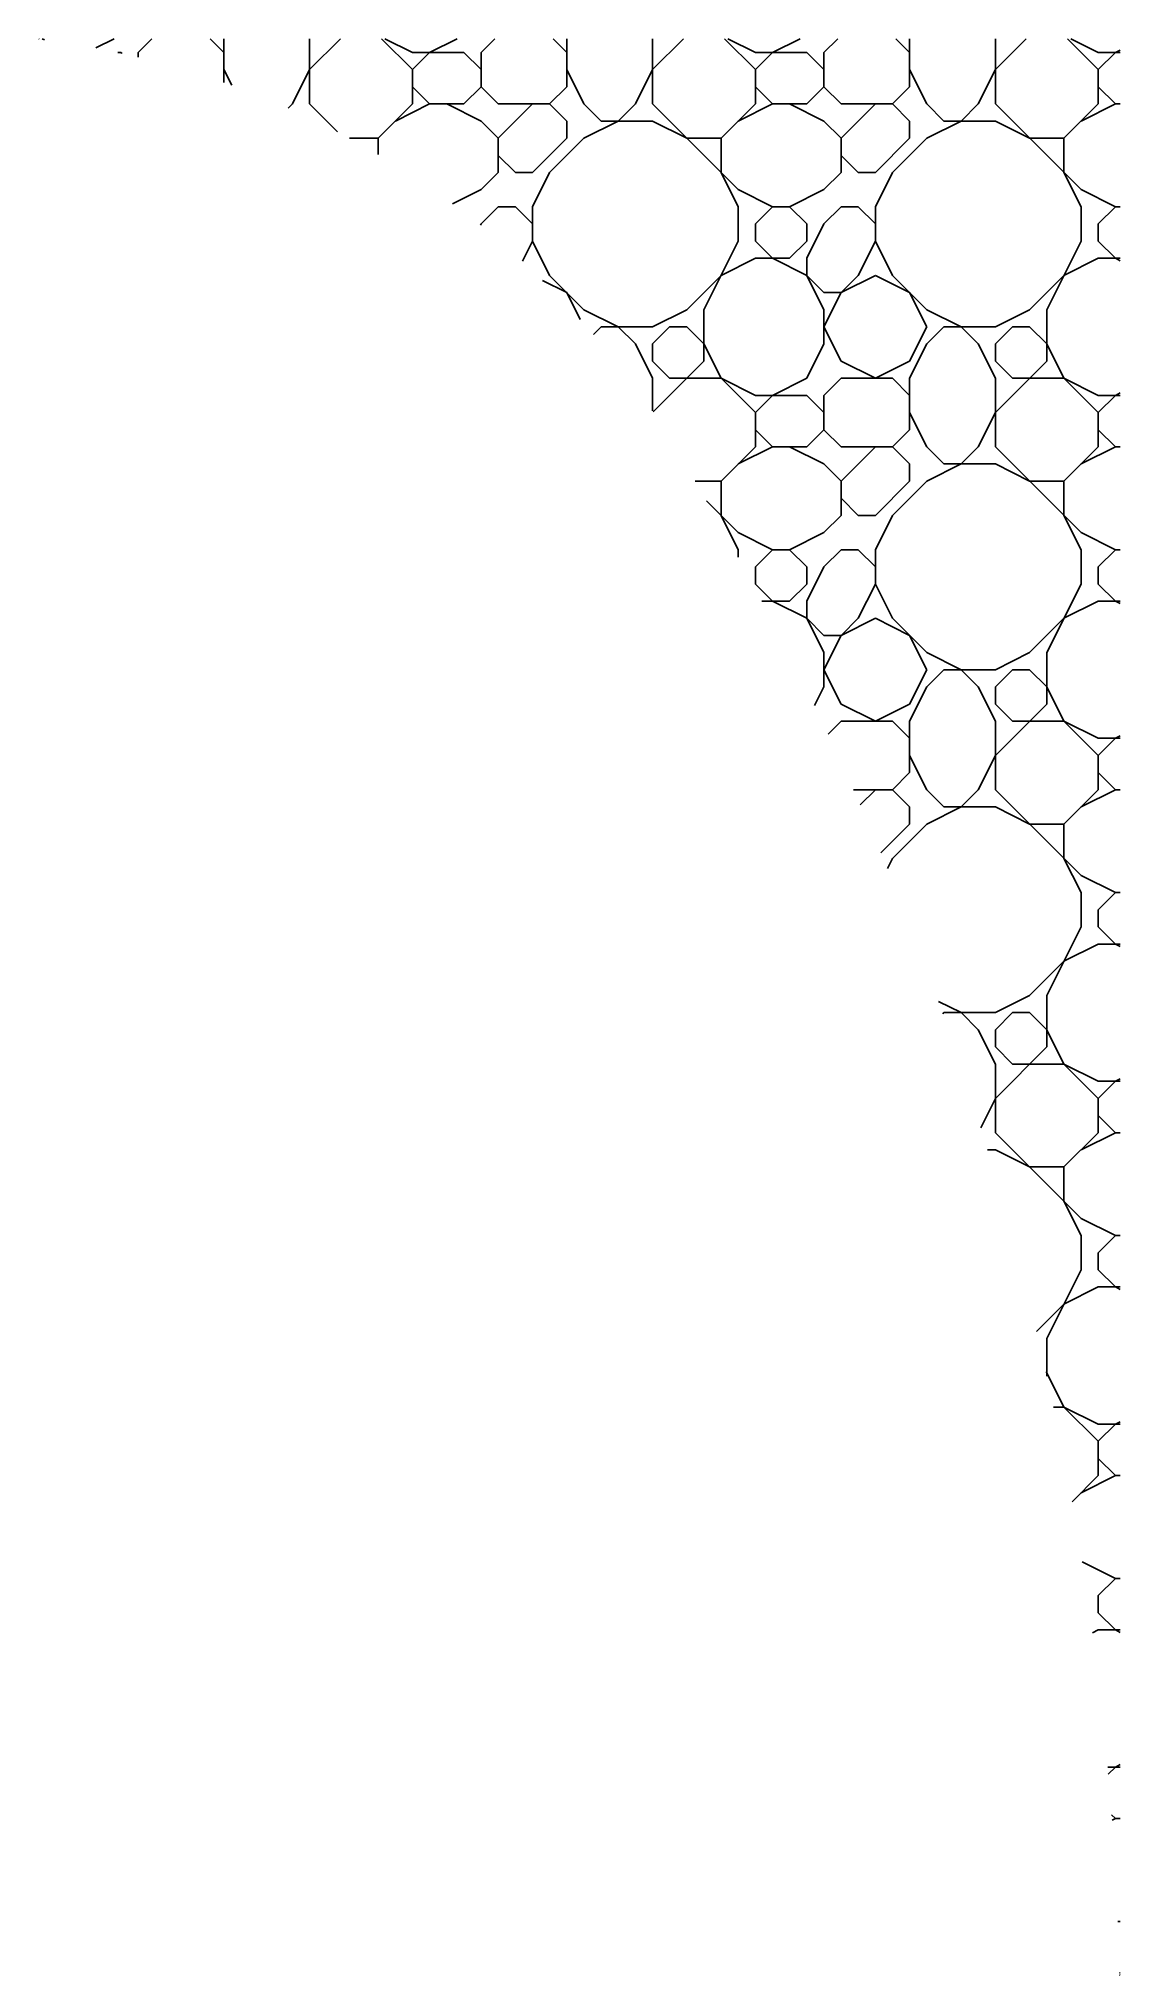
# Model space of a CAD drawing. Header units: millimetres. Extents: x 269.762 to 270.078, y 1070.184 to 1070.749.
import ezdxf

# ---------------------------------------------------------------- set-up
doc = ezdxf.new("R2010")
doc.units = ezdxf.units.MM
doc.linetypes.add('HIDDEN', pattern=[9.525, 6.35, -3.175])
doc.layers.add('linhacorte', color=6, linetype='HIDDEN')

msp = doc.modelspace()

# ---------------------------------------------------------------- linework, layer by layer
at = {"layer": 'linhacorte', "linetype": 'Continuous', "ltscale": 0.01}
for p, q in [((269.76226, 1070.74887), (269.76212, 1070.74901)), ((269.76376, 1070.74869), (269.76311, 1070.74901)), ((269.77875, 1070.74631), (269.78415, 1070.74901)), ((269.78523, 1070.745), (269.78613, 1070.745)), ((269.78638, 1070.74475), (269.78613, 1070.745)), ((269.79113, 1070.745), (269.79514, 1070.74901)), ((269.79113, 1070.74365), (269.79113, 1070.745)), ((269.81613, 1070.745), (269.81212, 1070.74901)), ((269.81613, 1070.73625), (269.81613, 1070.74901)), ((269.84113, 1070.73), (269.84113, 1070.74901)), ((269.84113, 1070.74), (269.85014, 1070.74901)), ((269.87113, 1070.74), (269.86212, 1070.74901)), ((269.87113, 1070.745), (269.86311, 1070.74901)), ((269.87113, 1070.745), (269.88613, 1070.745)), ((269.87113, 1070.74), (269.87613, 1070.745)), ((269.87613, 1070.745), (269.88415, 1070.74901)), ((269.89113, 1070.74), (269.88613, 1070.745)), ((269.89113, 1070.745), (269.89514, 1070.74901)), ((269.89113, 1070.735), (269.89113, 1070.745)), ((269.91613, 1070.745), (269.91212, 1070.74901)), ((269.91613, 1070.735), (269.91613, 1070.74901)), ((269.94113, 1070.73), (269.94113, 1070.74901)), ((269.94113, 1070.74), (269.95014, 1070.74901)), ((269.97113, 1070.74), (269.96212, 1070.74901)), ((269.97113, 1070.745), (269.96311, 1070.74901)), ((269.97113, 1070.745), (269.98613, 1070.745)), ((269.97113, 1070.74), (269.97613, 1070.745)), ((269.97613, 1070.745), (269.98415, 1070.74901)), ((269.99113, 1070.74), (269.98613, 1070.745)), ((269.99113, 1070.745), (269.99514, 1070.74901)), ((269.99113, 1070.735), (269.99113, 1070.745)), ((270.01613, 1070.745), (270.01212, 1070.74901)), ((270.01613, 1070.735), (270.01613, 1070.74901)), ((270.04113, 1070.73), (270.04113, 1070.74901)), ((270.04113, 1070.74), (270.05014, 1070.74901)), ((270.07113, 1070.74), (270.06212, 1070.74901)), ((270.07113, 1070.745), (270.06311, 1070.74901)), ((270.07113, 1070.745), (270.07756, 1070.745)), ((270.07113, 1070.74), (270.07613, 1070.745)), ((270.07613, 1070.745), (270.07756, 1070.74571)), ((269.81841, 1070.73543), (269.81613, 1070.74)), ((269.83613, 1070.73), (269.84113, 1070.74)), ((269.87113, 1070.73), (269.87113, 1070.74)), ((269.92113, 1070.73), (269.91613, 1070.74)), ((269.93613, 1070.73), (269.94113, 1070.74)), ((269.97113, 1070.73), (269.97113, 1070.74)), ((270.02113, 1070.73), (270.01613, 1070.74)), ((270.03613, 1070.73), (270.04113, 1070.74)), ((270.07113, 1070.73), (270.07113, 1070.74)), ((269.87613, 1070.73), (269.87113, 1070.735)), ((269.88613, 1070.73), (269.89113, 1070.735)), ((269.89613, 1070.73), (269.89113, 1070.735)), ((269.91113, 1070.73), (269.91613, 1070.735)), ((269.97613, 1070.73), (269.97113, 1070.735)), ((269.98613, 1070.73), (269.99113, 1070.735)), ((269.99613, 1070.73), (269.99113, 1070.735)), ((270.01113, 1070.73), (270.01613, 1070.735)), ((270.07613, 1070.73), (270.07113, 1070.735)), ((269.83491, 1070.72878), (269.83613, 1070.73)), ((269.8493, 1070.72183), (269.84113, 1070.73)), ((269.86113, 1070.72), (269.87113, 1070.73)), ((269.86613, 1070.725), (269.87613, 1070.73)), ((269.87613, 1070.73), (269.88613, 1070.73)), ((269.89113, 1070.725), (269.88113, 1070.73)), ((269.89613, 1070.73), (269.91113, 1070.73)), ((269.89613, 1070.72), (269.90613, 1070.73)), ((269.91613, 1070.725), (269.91113, 1070.73)), ((269.92613, 1070.725), (269.92113, 1070.73)), ((269.93113, 1070.725), (269.93613, 1070.73)), ((269.96613, 1070.705), (269.94113, 1070.73)), ((269.96113, 1070.72), (269.97113, 1070.73)), ((269.96613, 1070.725), (269.97613, 1070.73)), ((269.97613, 1070.73), (269.98613, 1070.73)), ((269.99113, 1070.725), (269.98113, 1070.73)), ((269.99613, 1070.73), (270.01113, 1070.73)), ((269.99613, 1070.72), (270.00613, 1070.73)), ((270.01613, 1070.725), (270.01113, 1070.73)), ((270.02613, 1070.725), (270.02113, 1070.73)), ((270.03113, 1070.725), (270.03613, 1070.73)), ((270.06613, 1070.705), (270.04113, 1070.73)), ((270.06113, 1070.72), (270.07113, 1070.73)), ((270.06613, 1070.725), (270.07613, 1070.73)), ((270.07613, 1070.73), (270.07756, 1070.73)), ((269.89613, 1070.72), (269.89113, 1070.725)), ((269.91613, 1070.72), (269.91613, 1070.725)), ((269.92113, 1070.72), (269.93113, 1070.725)), ((269.92613, 1070.725), (269.94113, 1070.725)), ((269.95113, 1070.72), (269.94113, 1070.725)), ((269.99613, 1070.72), (269.99113, 1070.725)), ((270.01613, 1070.72), (270.01613, 1070.725)), ((270.02113, 1070.72), (270.03113, 1070.725)), ((270.02613, 1070.725), (270.04113, 1070.725)), ((270.05113, 1070.72), (270.04113, 1070.725)), ((269.85274, 1070.72), (269.86113, 1070.72)), ((269.86113, 1070.71524), (269.86113, 1070.72)), ((269.89613, 1070.71), (269.89613, 1070.72)), ((269.90613, 1070.71), (269.91613, 1070.72)), ((269.91113, 1070.71), (269.92113, 1070.72)), ((269.95113, 1070.72), (269.96113, 1070.72)), ((269.96113, 1070.71), (269.96113, 1070.72)), ((269.99613, 1070.71), (269.99613, 1070.72)), ((270.00613, 1070.71), (270.01613, 1070.72)), ((270.01113, 1070.71), (270.02113, 1070.72)), ((270.05113, 1070.72), (270.06113, 1070.72)), ((270.06113, 1070.71), (270.06113, 1070.72)), ((269.90113, 1070.71), (269.89613, 1070.715)), ((270.00113, 1070.71), (269.99613, 1070.715)), ((269.88283, 1070.70085), (269.89113, 1070.705)), ((269.89113, 1070.705), (269.89613, 1070.71)), ((269.90113, 1070.71), (269.90613, 1070.71)), ((269.91113, 1070.71), (269.90613, 1070.7)), ((269.96613, 1070.7), (269.96113, 1070.71)), ((269.97613, 1070.7), (269.96613, 1070.705)), ((269.98113, 1070.7), (269.99113, 1070.705)), ((269.99113, 1070.705), (269.99613, 1070.71)), ((270.00113, 1070.71), (270.00613, 1070.71)), ((270.01113, 1070.71), (270.00613, 1070.7)), ((270.06613, 1070.7), (270.06113, 1070.71)), ((270.07613, 1070.7), (270.06613, 1070.705)), ((269.89113, 1070.695), (269.89613, 1070.7)), ((269.89613, 1070.7), (269.90113, 1070.7)), ((269.90613, 1070.695), (269.90113, 1070.7)), ((269.90613, 1070.69), (269.90613, 1070.7)), ((269.96613, 1070.69), (269.96613, 1070.7)), ((269.97113, 1070.695), (269.97613, 1070.7)), ((269.97613, 1070.7), (269.98113, 1070.7)), ((269.98613, 1070.695), (269.98113, 1070.7)), ((269.99113, 1070.695), (269.99613, 1070.7)), ((269.99613, 1070.7), (270.00113, 1070.7)), ((270.00613, 1070.695), (270.00113, 1070.7)), ((270.00613, 1070.69), (270.00613, 1070.7)), ((270.06613, 1070.69), (270.06613, 1070.7)), ((270.07113, 1070.695), (270.07613, 1070.7)), ((270.07613, 1070.7), (270.07756, 1070.7)), ((269.89093, 1070.6946), (269.89113, 1070.695)), ((269.97113, 1070.69), (269.97113, 1070.695)), ((269.98613, 1070.69), (269.98613, 1070.695)), ((269.98613, 1070.685), (269.99113, 1070.695)), ((270.07113, 1070.69), (270.07113, 1070.695)), ((269.90318, 1070.6841), (269.90613, 1070.69)), ((269.91113, 1070.68), (269.90613, 1070.69)), ((269.95613, 1070.67), (269.96613, 1070.69)), ((269.97613, 1070.685), (269.97113, 1070.69)), ((269.98113, 1070.685), (269.98613, 1070.69)), ((270.00113, 1070.68), (270.00613, 1070.69)), ((270.01113, 1070.68), (270.00613, 1070.69)), ((270.05613, 1070.67), (270.06613, 1070.69)), ((270.07613, 1070.685), (270.07113, 1070.69)), ((269.96113, 1070.68), (269.97113, 1070.685)), ((269.97113, 1070.685), (269.98113, 1070.685)), ((269.98613, 1070.68), (269.97613, 1070.685)), ((269.98613, 1070.68), (269.98613, 1070.685)), ((270.06113, 1070.68), (270.07113, 1070.685)), ((270.07113, 1070.685), (270.07756, 1070.685)), ((270.07756, 1070.68429), (270.07613, 1070.685)), ((269.91613, 1070.675), (269.90909, 1070.67852)), ((269.91613, 1070.675), (269.90909, 1070.67852)), ((269.92113, 1070.67), (269.91113, 1070.68)), ((269.95113, 1070.67), (269.96113, 1070.68)), ((269.99113, 1070.675), (269.98613, 1070.68)), ((269.99113, 1070.67), (269.98613, 1070.68)), ((269.99613, 1070.675), (270.00113, 1070.68)), ((269.99613, 1070.675), (270.00613, 1070.68)), ((270.01613, 1070.675), (270.00613, 1070.68)), ((270.01613, 1070.675), (270.00613, 1070.68)), ((270.02113, 1070.67), (270.01113, 1070.68)), ((270.05113, 1070.67), (270.06113, 1070.68)), ((269.92005, 1070.66715), (269.91613, 1070.675)), ((269.99113, 1070.675), (269.99613, 1070.675)), ((269.99113, 1070.665), (269.99613, 1070.675)), ((270.02113, 1070.665), (270.01613, 1070.675)), ((269.93113, 1070.665), (269.92113, 1070.67)), ((269.94113, 1070.665), (269.95113, 1070.67)), ((269.95613, 1070.655), (269.95613, 1070.67)), ((269.99113, 1070.66), (269.99113, 1070.67)), ((270.03113, 1070.665), (270.02113, 1070.67)), ((270.04113, 1070.665), (270.05113, 1070.67)), ((270.05613, 1070.655), (270.05613, 1070.67)), ((269.92392, 1070.66279), (269.92613, 1070.665)), ((269.92613, 1070.665), (269.94113, 1070.665)), ((269.93613, 1070.66), (269.93113, 1070.665)), ((269.94113, 1070.65), (269.93613, 1070.66)), ((269.94113, 1070.66), (269.94613, 1070.665)), ((269.94113, 1070.655), (269.94113, 1070.66)), ((269.94613, 1070.665), (269.95113, 1070.665)), ((269.95613, 1070.66), (269.95113, 1070.665)), ((269.96113, 1070.65), (269.95613, 1070.66)), ((269.98613, 1070.65), (269.99113, 1070.66)), ((269.99613, 1070.655), (269.99113, 1070.665)), ((270.01613, 1070.655), (270.02113, 1070.665)), ((270.01613, 1070.65), (270.02113, 1070.66)), ((270.02113, 1070.66), (270.02613, 1070.665)), ((270.02613, 1070.665), (270.04113, 1070.665)), ((270.03613, 1070.66), (270.03113, 1070.665)), ((270.04113, 1070.65), (270.03613, 1070.66)), ((270.04113, 1070.66), (270.04613, 1070.665)), ((270.04113, 1070.655), (270.04113, 1070.66)), ((270.04613, 1070.665), (270.05113, 1070.665)), ((270.05613, 1070.66), (270.05113, 1070.665)), ((270.06113, 1070.65), (270.05613, 1070.66)), ((269.94613, 1070.65), (269.94113, 1070.655)), ((269.94134, 1070.64021), (269.95613, 1070.655)), ((270.00613, 1070.65), (269.99613, 1070.655)), ((270.00613, 1070.65), (270.01613, 1070.655)), ((270.04113, 1070.64), (270.05613, 1070.655)), ((270.04613, 1070.65), (270.04113, 1070.655)), ((269.94113, 1070.64052), (269.94113, 1070.65)), ((269.94613, 1070.65), (269.96113, 1070.65)), ((269.97113, 1070.64), (269.96113, 1070.65)), ((269.97113, 1070.645), (269.96113, 1070.65)), ((269.97613, 1070.645), (269.98613, 1070.65)), ((269.99113, 1070.645), (269.99613, 1070.65)), ((269.99613, 1070.65), (270.01113, 1070.65)), ((270.01613, 1070.645), (270.01113, 1070.65)), ((270.01613, 1070.635), (270.01613, 1070.65)), ((270.04113, 1070.63), (270.04113, 1070.65)), ((270.04613, 1070.65), (270.06113, 1070.65)), ((270.07113, 1070.64), (270.06113, 1070.65)), ((270.07113, 1070.645), (270.06113, 1070.65)), ((269.97113, 1070.645), (269.98613, 1070.645)), ((269.97113, 1070.64), (269.97613, 1070.645)), ((269.99113, 1070.64), (269.98613, 1070.645)), ((269.99113, 1070.635), (269.99113, 1070.645)), ((270.07113, 1070.645), (270.07756, 1070.645)), ((270.07113, 1070.64), (270.07613, 1070.645)), ((270.07613, 1070.645), (270.07756, 1070.64571)), ((269.97113, 1070.63), (269.97113, 1070.64)), ((270.02113, 1070.63), (270.01613, 1070.64)), ((270.03613, 1070.63), (270.04113, 1070.64)), ((270.07113, 1070.63), (270.07113, 1070.64)), ((269.97613, 1070.63), (269.97113, 1070.635)), ((269.98613, 1070.63), (269.99113, 1070.635)), ((269.99613, 1070.63), (269.99113, 1070.635)), ((270.01113, 1070.63), (270.01613, 1070.635)), ((270.07613, 1070.63), (270.07113, 1070.635)), ((269.96113, 1070.62), (269.97113, 1070.63)), ((269.96613, 1070.625), (269.97613, 1070.63)), ((269.97613, 1070.63), (269.98613, 1070.63)), ((269.99113, 1070.625), (269.98113, 1070.63)), ((269.99613, 1070.63), (270.01113, 1070.63)), ((269.99613, 1070.62), (270.00613, 1070.63)), ((270.01613, 1070.625), (270.01113, 1070.63)), ((270.02613, 1070.625), (270.02113, 1070.63)), ((270.03113, 1070.625), (270.03613, 1070.63)), ((270.06613, 1070.605), (270.04113, 1070.63)), ((270.06113, 1070.62), (270.07113, 1070.63)), ((270.06613, 1070.625), (270.07613, 1070.63)), ((270.07613, 1070.63), (270.07756, 1070.63)), ((269.99613, 1070.62), (269.99113, 1070.625)), ((270.01613, 1070.62), (270.01613, 1070.625)), ((270.02113, 1070.62), (270.03113, 1070.625)), ((270.02613, 1070.625), (270.04113, 1070.625)), ((270.05113, 1070.62), (270.04113, 1070.625)), ((269.95355, 1070.62), (269.96113, 1070.62)), ((269.96113, 1070.61), (269.96113, 1070.62)), ((269.99613, 1070.61), (269.99613, 1070.62)), ((270.00113, 1070.61), (269.99613, 1070.615)), ((270.00613, 1070.61), (270.01613, 1070.62)), ((270.01113, 1070.61), (270.02113, 1070.62)), ((270.05113, 1070.62), (270.06113, 1070.62)), ((270.06113, 1070.61), (270.06113, 1070.62)), ((269.96613, 1070.605), (269.95692, 1070.61421)), ((269.96613, 1070.6), (269.96113, 1070.61)), ((269.99113, 1070.605), (269.99613, 1070.61)), ((270.00113, 1070.61), (270.00613, 1070.61)), ((270.01113, 1070.61), (270.00613, 1070.6)), ((270.06613, 1070.6), (270.06113, 1070.61)), ((269.97613, 1070.6), (269.96613, 1070.605)), ((269.98113, 1070.6), (269.99113, 1070.605)), ((270.07613, 1070.6), (270.06613, 1070.605)), ((269.96613, 1070.59785), (269.96613, 1070.6)), ((269.97113, 1070.595), (269.97613, 1070.6)), ((269.97613, 1070.6), (269.98113, 1070.6)), ((269.98613, 1070.595), (269.98113, 1070.6)), ((269.99113, 1070.595), (269.99613, 1070.6)), ((269.99613, 1070.6), (270.00113, 1070.6)), ((270.00613, 1070.595), (270.00113, 1070.6)), ((270.00613, 1070.59), (270.00613, 1070.6)), ((270.06613, 1070.59), (270.06613, 1070.6)), ((270.07113, 1070.595), (270.07613, 1070.6)), ((270.07613, 1070.6), (270.07756, 1070.6)), ((269.97113, 1070.59), (269.97113, 1070.595)), ((269.98613, 1070.59), (269.98613, 1070.595)), ((269.98613, 1070.585), (269.99113, 1070.595)), ((270.07113, 1070.59), (270.07113, 1070.595)), ((269.97613, 1070.585), (269.97113, 1070.59)), ((269.98113, 1070.585), (269.98613, 1070.59)), ((270.00113, 1070.58), (270.00613, 1070.59)), ((270.01113, 1070.58), (270.00613, 1070.59)), ((270.05613, 1070.57), (270.06613, 1070.59)), ((270.07613, 1070.585), (270.07113, 1070.59)), ((269.97305, 1070.585), (269.98113, 1070.585)), ((269.98613, 1070.58), (269.97613, 1070.585)), ((269.98613, 1070.58), (269.98613, 1070.585)), ((270.06113, 1070.58), (270.07113, 1070.585)), ((270.07113, 1070.585), (270.07756, 1070.585)), ((270.07756, 1070.58429), (270.07613, 1070.585)), ((269.99113, 1070.575), (269.98613, 1070.58)), ((269.99113, 1070.57), (269.98613, 1070.58)), ((269.99113, 1070.575), (269.99613, 1070.575)), ((269.99113, 1070.565), (269.99613, 1070.575)), ((269.99613, 1070.575), (270.00113, 1070.58)), ((269.99613, 1070.575), (270.00613, 1070.58)), ((270.01613, 1070.575), (270.00613, 1070.58)), ((270.01613, 1070.575), (270.00613, 1070.58)), ((270.02113, 1070.57), (270.01113, 1070.58)), ((270.02113, 1070.565), (270.01613, 1070.575)), ((270.05113, 1070.57), (270.06113, 1070.58)), ((269.99113, 1070.56), (269.99113, 1070.57)), ((270.03113, 1070.565), (270.02113, 1070.57)), ((270.04113, 1070.565), (270.05113, 1070.57)), ((270.05613, 1070.555), (270.05613, 1070.57)), ((269.99613, 1070.555), (269.99113, 1070.565)), ((270.01613, 1070.555), (270.02113, 1070.565)), ((270.02113, 1070.56), (270.02613, 1070.565)), ((270.02613, 1070.565), (270.04113, 1070.565)), ((270.03613, 1070.56), (270.03113, 1070.565)), ((270.04113, 1070.56), (270.04613, 1070.565)), ((270.04613, 1070.565), (270.05113, 1070.565)), ((270.05613, 1070.56), (270.05113, 1070.565)), ((269.98841, 1070.55456), (269.99113, 1070.56)), ((270.01613, 1070.55), (270.02113, 1070.56)), ((270.04113, 1070.55), (270.03613, 1070.56)), ((270.04113, 1070.555), (270.04113, 1070.56)), ((270.06113, 1070.55), (270.05613, 1070.56)), ((270.00613, 1070.55), (269.99613, 1070.555)), ((270.00613, 1070.55), (270.01613, 1070.555)), ((270.04113, 1070.54), (270.05613, 1070.555)), ((270.04613, 1070.55), (270.04113, 1070.555)), ((269.99236, 1070.54623), (269.99613, 1070.55)), ((269.99613, 1070.55), (270.01113, 1070.55)), ((270.01613, 1070.545), (270.01113, 1070.55)), ((270.01613, 1070.535), (270.01613, 1070.55)), ((270.04113, 1070.53), (270.04113, 1070.55)), ((270.04613, 1070.55), (270.06113, 1070.55)), ((270.07113, 1070.54), (270.06113, 1070.55)), ((270.07113, 1070.545), (270.06113, 1070.55)), ((270.07113, 1070.545), (270.07756, 1070.545)), ((270.07113, 1070.54), (270.07613, 1070.545)), ((270.07613, 1070.545), (270.07756, 1070.54571)), ((270.02113, 1070.53), (270.01613, 1070.54)), ((270.03613, 1070.53), (270.04113, 1070.54)), ((270.07113, 1070.53), (270.07113, 1070.54)), ((269.99978, 1070.53), (270.01113, 1070.53)), ((270.00172, 1070.52559), (270.00613, 1070.53)), ((270.01113, 1070.53), (270.01613, 1070.535)), ((270.01613, 1070.525), (270.01113, 1070.53)), ((270.02613, 1070.525), (270.02113, 1070.53)), ((270.03113, 1070.525), (270.03613, 1070.53)), ((270.06613, 1070.505), (270.04113, 1070.53)), ((270.06113, 1070.52), (270.07113, 1070.53)), ((270.06613, 1070.525), (270.07613, 1070.53)), ((270.07613, 1070.53), (270.07113, 1070.535)), ((270.07613, 1070.53), (270.07756, 1070.53)), ((270.01613, 1070.52), (270.01613, 1070.525)), ((270.02113, 1070.52), (270.03113, 1070.525)), ((270.02613, 1070.525), (270.04113, 1070.525)), ((270.05113, 1070.52), (270.04113, 1070.525)), ((270.00772, 1070.51159), (270.01613, 1070.52)), ((270.01113, 1070.51), (270.02113, 1070.52)), ((270.05113, 1070.52), (270.06113, 1070.52)), ((270.06113, 1070.51), (270.06113, 1070.52)), ((270.01113, 1070.51), (270.00963, 1070.50699)), ((270.06613, 1070.5), (270.06113, 1070.51)), ((270.07613, 1070.5), (270.06613, 1070.505)), ((270.06613, 1070.49), (270.06613, 1070.5)), ((270.07113, 1070.495), (270.07613, 1070.5)), ((270.07613, 1070.5), (270.07756, 1070.5)), ((270.07113, 1070.49), (270.07113, 1070.495)), ((270.05613, 1070.47), (270.06613, 1070.49)), ((270.06113, 1070.48), (270.07113, 1070.485)), ((270.07613, 1070.485), (270.07113, 1070.49)), ((270.07113, 1070.485), (270.07756, 1070.485)), ((270.07756, 1070.48429), (270.07613, 1070.485)), ((270.05113, 1070.47), (270.06113, 1070.48)), ((270.03113, 1070.465), (270.02453, 1070.4683)), ((270.04113, 1070.465), (270.05113, 1070.47)), ((270.05613, 1070.455), (270.05613, 1070.47)), ((270.02582, 1070.46469), (270.02613, 1070.465)), ((270.02613, 1070.465), (270.04113, 1070.465)), ((270.03613, 1070.46), (270.03113, 1070.465)), ((270.04113, 1070.46), (270.04613, 1070.465)), ((270.04613, 1070.465), (270.05113, 1070.465)), ((270.05613, 1070.46), (270.05113, 1070.465)), ((270.04113, 1070.45), (270.03613, 1070.46)), ((270.04113, 1070.455), (270.04113, 1070.46)), ((270.06113, 1070.45), (270.05613, 1070.46)), ((270.04113, 1070.44), (270.05613, 1070.455)), ((270.04613, 1070.45), (270.04113, 1070.455)), ((270.04113, 1070.43), (270.04113, 1070.45)), ((270.04613, 1070.45), (270.06113, 1070.45)), ((270.07113, 1070.44), (270.06113, 1070.45)), ((270.07113, 1070.445), (270.06113, 1070.45)), ((270.07613, 1070.445), (270.07756, 1070.44571)), ((270.03686, 1070.43146), (270.04113, 1070.44)), ((270.07113, 1070.445), (270.07756, 1070.445)), ((270.07113, 1070.44), (270.07613, 1070.445)), ((270.07113, 1070.43), (270.07113, 1070.44)), ((270.07613, 1070.43), (270.07113, 1070.435)), ((270.06613, 1070.405), (270.04113, 1070.43)), ((270.06113, 1070.42), (270.07113, 1070.43)), ((270.06613, 1070.425), (270.07613, 1070.43)), ((270.07613, 1070.43), (270.07756, 1070.43)), ((270.03884, 1070.425), (270.04113, 1070.425)), ((270.05113, 1070.42), (270.04113, 1070.425)), ((270.05113, 1070.42), (270.06113, 1070.42)), ((270.06113, 1070.41), (270.06113, 1070.42)), ((270.06613, 1070.4), (270.06113, 1070.41)), ((270.07613, 1070.4), (270.06613, 1070.405)), ((270.06613, 1070.39), (270.06613, 1070.4)), ((270.07113, 1070.395), (270.07613, 1070.4)), ((270.07613, 1070.4), (270.07756, 1070.4)), ((270.07113, 1070.39), (270.07113, 1070.395)), ((270.05613, 1070.37), (270.06613, 1070.39)), ((270.07613, 1070.385), (270.07113, 1070.39)), ((270.06113, 1070.38), (270.07113, 1070.385)), ((270.07113, 1070.385), (270.07756, 1070.385)), ((270.07756, 1070.38429), (270.07613, 1070.385)), ((270.05315, 1070.37202), (270.06113, 1070.38)), ((270.05613, 1070.35902), (270.05613, 1070.37)), ((270.05613, 1070.36), (270.05585, 1070.36028)), ((270.06113, 1070.35), (270.05613, 1070.36)), ((270.05808, 1070.35), (270.06113, 1070.35)), ((270.07113, 1070.34), (270.06113, 1070.35)), ((270.07113, 1070.345), (270.06113, 1070.35)), ((270.07113, 1070.345), (270.07756, 1070.345)), ((270.07113, 1070.34), (270.07613, 1070.345)), ((270.07613, 1070.345), (270.07756, 1070.34571)), ((270.07113, 1070.33), (270.07113, 1070.34)), ((270.07613, 1070.33), (270.07113, 1070.335)), ((270.06348, 1070.32235), (270.07113, 1070.33)), ((270.06613, 1070.325), (270.07613, 1070.33)), ((270.07613, 1070.33), (270.07756, 1070.33)), ((270.07613, 1070.3), (270.06643, 1070.30485)), ((270.07113, 1070.295), (270.07613, 1070.3)), ((270.07613, 1070.3), (270.07756, 1070.3)), ((270.07113, 1070.29), (270.07113, 1070.295)), ((270.07613, 1070.285), (270.07113, 1070.29)), ((270.06946, 1070.28417), (270.07113, 1070.285)), ((270.07113, 1070.285), (270.07756, 1070.285)), ((270.07756, 1070.28429), (270.07613, 1070.285)), ((270.07388, 1070.245), (270.07756, 1070.245)), ((270.07406, 1070.24293), (270.07613, 1070.245)), ((270.07613, 1070.245), (270.07756, 1070.24571)), ((270.07613, 1070.23), (270.07503, 1070.2311)), ((270.07515, 1070.22951), (270.07613, 1070.23)), ((270.07613, 1070.23), (270.07756, 1070.23)), ((270.07682, 1070.2), (270.07756, 1070.2)), ((270.0773, 1070.185), (270.07756, 1070.185)), ((270.07756, 1070.18429), (270.07732, 1070.18441))]:
    msp.add_line(p, q, dxfattribs=at)

doc.saveas('drawing.dxf')
